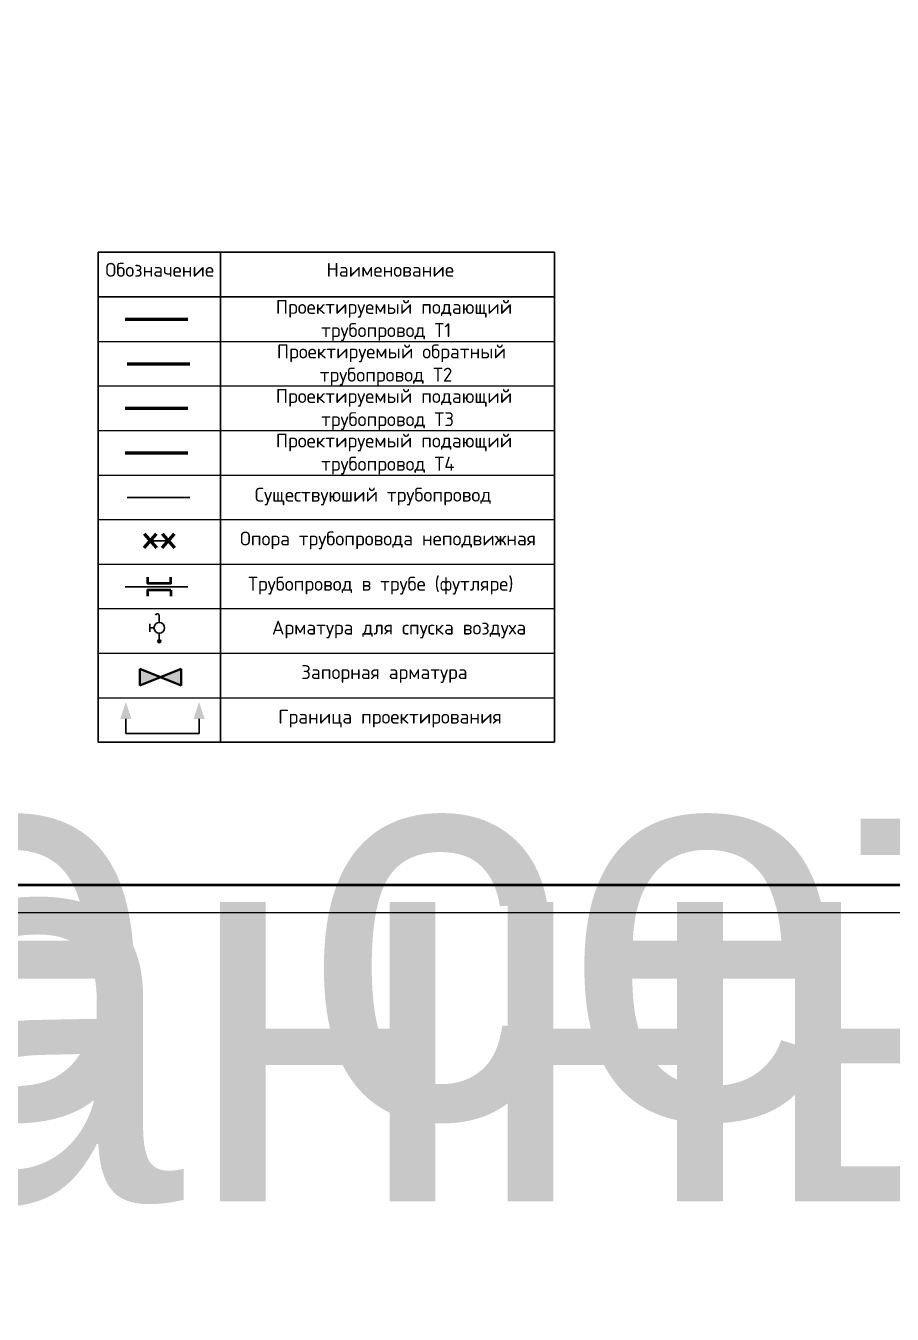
# Model space of a CAD drawing. Header units: millimetres. Extents: x 1642 to 8783, y 1095 to 5441.
# Drawn here: x 3153.7 to 3309.4, y 1101.6 to 1333 of the extents above; entities that cross this region are included whole.
import ezdxf
from ezdxf.enums import TextEntityAlignment as Align

# ---------------------------------------------------------------- set-up
doc = ezdxf.new("R2018")
doc.units = ezdxf.units.MM
doc.linetypes.add('ГОСТ 2.303 5', pattern=[24, 20, -1.5, 1, -1.5])
for name, color, linetype, lineweight in [('9 Размеры на геодезии', 5, 'Continuous', 40), ('Объекты проект.', 1, 'Continuous', 80), ('Основной', 1, 'Continuous', 60), ('Размерный', 4, 'Continuous', 30), ('Размеры на чертеже', 250, 'Continuous', 25)]:
    doc.layers.add(name, color=color, linetype=linetype, lineweight=lineweight)
doc.styles.add('-ISOCPEUR-', font='isocpeur.ttf')
doc.styles.get("Standard").update_dxf_attribs({"font": 'arial.ttf'})

# ---------------------------------------------------------------- blocks, each defined once
blk = doc.blocks.new('*U306')
blk.add_lwpolyline([(0, 123), (594, 123), (594, -297), (0, -297)], close=True)
at = {"const_width": 0.5}
blk.add_lwpolyline([(20, 118), (589, 118), (589, -292), (20, -292)], close=True, dxfattribs=at)
blk.add_attdef('РАЗРАБОТАЛ', text='', height=2.5).set_placement((424.5, -264.22), align=Align.MIDDLE_LEFT)
at = {"flags": 8}
for tag, height, p in [('ДАТА', 2.5, (464.07, -264.4)), ('ЛИСТ', 3, (560.39, -271.92)), ('ЛИСТОВ', 3, (577.89, -271.92))]:
    blk.add_attdef(tag, text='', height=height, dxfattribs=at).set_placement(p, align=Align.MIDDLE_CENTER)
blk.add_attdef('ПРОВЕРИЛ', (424.75, -270.73), '', height=2.5)
at = {"lineweight": 30, "flags": 104}
for tag, p in [('ТЕПЛОВЫЕ_СЕТИ', (504, -269.5)), ('ИМЯ_ЧЕРТЕЖА', (504, -284.5))]:
    blk.add_attdef(tag, text='', height=3, dxfattribs=at).set_placement(p, align=Align.MIDDLE_CENTER)
at = {"style": '-ISOCPEUR-', "flags": 8}
blk.add_attdef('ФОРМАТ', text='', height=3, dxfattribs=at).set_placement((554.97, -294.75), align=Align.MIDDLE_CENTER)

msp = doc.modelspace()

# ---------------------------------------------------------------- hatches: boundary and pattern name
at = {"lineweight": 30, "ltscale": 2}
h = msp.add_hatch(color=256, dxfattribs=at)
edge = h.paths.add_edge_path()
edge.add_arc((3177.67, 1222.475), 0.263, 0, 360)
at = {"layer": '9 Размеры на геодезии', "linetype": 'ByBlock'}
h = msp.add_hatch(color=0, dxfattribs=at)
h.dxf.hatch_style = 1
h.paths.add_polyline_path([(3177.886, 1216.011), (3174.166, 1217.511), (3174.166, 1214.511)])
h = msp.add_hatch(color=0, dxfattribs=at)
h.dxf.hatch_style = 1
h.paths.add_polyline_path([(3181.606, 1217.511), (3177.886, 1216.011), (3181.606, 1214.511)])

# ---------------------------------------------------------------- linework, layer by layer
at = {"color": 7, "lineweight": 30}
for p, q in [((3166.67, 1292.328), (3166.67, 1204.328)), ((3166.67, 1292.328), (3248.67, 1292.328)), ((3188.67, 1204.328), (3188.67, 1292.328)), ((3248.67, 1204.328), (3248.67, 1292.328)), ((3166.67, 1284.328), (3248.67, 1284.328)), ((3166.67, 1284.328), (3248.67, 1284.328)), ((3166.67, 1204.328), (3248.67, 1204.328))]:
    msp.add_line(p, q, dxfattribs=at)
at = {"color": 7}
for p, q in [((3166.67, 1276.328), (3248.67, 1276.328)), ((3166.67, 1268.328), (3248.67, 1268.328)), ((3166.67, 1260.328), (3248.67, 1260.328)), ((3166.67, 1252.328), (3248.67, 1252.328)), ((3166.67, 1244.328), (3248.67, 1244.328)), ((3166.67, 1236.328), (3248.67, 1236.328)), ((3166.67, 1236.328), (3248.67, 1236.328)), ((3166.67, 1228.328), (3248.67, 1228.328)), ((3166.67, 1228.328), (3248.67, 1228.328)), ((3166.67, 1228.328), (3248.67, 1228.328)), ((3166.67, 1228.328), (3248.67, 1228.328)), ((3166.67, 1220.328), (3248.67, 1220.328)), ((3166.67, 1220.328), (3248.67, 1220.328)), ((3166.67, 1212.328), (3248.67, 1212.328)), ((3166.67, 1212.328), (3248.67, 1212.328)), ((3166.67, 1204.328), (3248.67, 1204.328))]:
    msp.add_line(p, q, dxfattribs=at)
at = {"color": 4, "lineweight": 60}
msp.add_line((3182.773, 1264.265), (3171.537, 1264.265), dxfattribs=at)
at = {"color": 6, "lineweight": 60}
msp.add_line((3182.773, 1256.265), (3171.537, 1256.265), dxfattribs=at)
at = {"linetype": 'ГОСТ 2.303 5', "lineweight": 30, "ltscale": 100}
msp.add_line((3182.773, 1232.265), (3171.537, 1232.265), dxfattribs=at)
at = {"color": 7, "lineweight": 50, "ltscale": 0.5}
msp.add_line((3179.765, 1231.653), (3179.765, 1230.577), dxfattribs=at)
at = {"color": 7, "lineweight": 30, "ltscale": 0.5}
for p, q in [((3177.67, 1226.988), (3177.67, 1225.835)), ((3175.99, 1224.155), (3175.99, 1225.595)), ((3176.71, 1224.875), (3175.99, 1224.875)), ((3177.67, 1223.915), (3177.67, 1222.475))]:
    msp.add_line(p, q, dxfattribs=at)
at = {"color": 7, "lineweight": 50, "ltscale": 0.5}
for points in [[(3175.575, 1233.953), (3175.575, 1232.877), (3179.765, 1232.877), (3179.765, 1233.953)], [(3179.765, 1231.653), (3175.575, 1231.653), (3175.575, 1230.577)]]:
    msp.add_lwpolyline(points, dxfattribs=at)
at = {"color": 7, "lineweight": 30, "ltscale": 0.5}
msp.add_circle((3177.67, 1224.875), 0.96, dxfattribs=at)
at = {"lineweight": 30, "ltscale": 2}
msp.add_circle((3177.67, 1222.475), 0.263, dxfattribs=at)
at = {"color": 7, "lineweight": 30, "ltscale": 0.5}
msp.add_arc((3177.303, 1227.012), 0.367, 356.2591, 154.72194, dxfattribs=at)
at = {"layer": '9 Размеры на геодезии', "color": 0, "linetype": 'ByBlock'}
for p, q in [((3174.166, 1214.511), (3181.606, 1217.511)), ((3181.606, 1214.511), (3174.166, 1217.511)), ((3174.166, 1216.511), (3174.166, 1217.511)), ((3174.166, 1217.511), (3174.166, 1214.511)), ((3181.606, 1217.511), (3181.606, 1214.511)), ((3174.166, 1216.511), (3174.166, 1215.511)), ((3181.606, 1216.511), (3181.606, 1215.511))]:
    msp.add_line(p, q, dxfattribs=at)
at = {"layer": 'Объекты проект.', "lineweight": 60}
msp.add_line((3182.773, 1280.265), (3171.537, 1280.265), dxfattribs=at)
at = {"layer": 'Объекты проект.', "color": 5, "lineweight": 60}
msp.add_line((3183.147, 1272.265), (3171.911, 1272.265), dxfattribs=at)
at = {"layer": 'Основной', "color": 5}
for p, q in [((3174.923, 1239.277), (3177.173, 1241.736)), ((3174.923, 1241.736), (3177.173, 1239.277))]:
    msp.add_line(p, q, dxfattribs=at)
at = {"layer": 'Основной', "color": 1}
for p, q in [((3178.166, 1239.277), (3180.416, 1241.736)), ((3178.166, 1241.736), (3180.416, 1239.277))]:
    msp.add_line(p, q, dxfattribs=at)
at = {"layer": 'Размерный', "color": 7, "lineweight": 30}
for p, q in [((3183.147, 1248.265), (3171.911, 1248.265)), ((3176.048, 1240.507), (3179.291, 1240.507)), ((3171.656, 1205.886), (3171.658, 1208.531)), ((3184.819, 1205.886), (3184.819, 1208.531)), ((3171.656, 1205.886), (3184.817, 1205.886))]:
    msp.add_line(p, q, dxfattribs=at)
for points in [[(3172.654, 1208.53), (3171.66, 1211.578), (3170.661, 1208.531)], [(3185.816, 1208.53), (3184.822, 1211.578), (3183.822, 1208.531)]]:
    msp.add_solid(points, dxfattribs=at)

# ---------------------------------------------------------------- block references
at = {"layer": 'Размеры на чертеже', "lineweight": 90}
ref = msp.add_blockref('*U306', (2237.597, 1476.353), dxfattribs=at)
lines = msp.add_mtext('Общие данные ', dxfattribs={"layer": '0', "insert": (2741.597, 1191.853), "char_height": 70, "attachment_point": 1})
ref.add_attrib('ИМЯ_ЧЕРТЕЖА', '', (2741.597, 1191.853), dxfattribs={"flags": 104}).embed_mtext(lines)
lines = msp.add_mtext('Тепловые сети', dxfattribs={"layer": '0', "insert": (2741.597, 1206.853), "char_height": 70, "attachment_point": 1})
ref.add_attrib('ТЕПЛОВЫЕ_СЕТИ', '', (2741.597, 1206.853), dxfattribs={"flags": 104}).embed_mtext(lines)
msp.add_blockref('*U306', (2909.904, 1470.682), dxfattribs=at)

# ---------------------------------------------------------------- texts
at = {"color": 7, "lineweight": 30, "style": '-ISOCPEUR-'}
for s, p in [('Существуюший трубопровод', (3194.823, 1247.545)), ('Трубопровод в трубе (футляре)', (3193.625, 1231.545))]:
    msp.add_text(s, height=2.50001, dxfattribs=at).set_placement(p)
at = {"color": 7, "lineweight": 30, "char_height": 2.50001, "attachment_point": 1, "style": '-ISOCPEUR-'}
for s, insert, width in [('\\pi1.29898;Обозначение', (3166.67, 1290.439), 22), ('\\pi19.04897;Наименование', (3188.67, 1290.439), 22), ('\\pxi3.96959;{\\C0;Проектируемый подающий \\P\\pi7.22938;трубопровод Т1}', (3188.67, 1283.768), 67.99191), ('\\pxi4.04459;{\\C0;Проектируемый обратный \\P\\pi7.13349;трубопровод Т2}', (3188.67, 1275.768), 71.6856), ('\\pxi3.96959;{\\C0;Проектируемый подающий \\P\\pi7.22938;трубопровод Т3}', (3188.67, 1267.768), 67.99191), ('\\pxi3.96959;{\\C0;Проектируемый подающий \\P\\pi7.22938;трубопровод Т4}', (3188.67, 1259.768), 67.99191), ('\\pxi1.39461;{\\C0;Опора трубопровода неподвижная}', (3188.67, 1242.17), 75.49839), ('\\pxi3.69462;{\\C0;Арматура для спуска воздуха}', (3188.67, 1226.17), 79.54949), ('\\pxi5.79822;{\\C0;Запорная арматура}', (3188.67, 1218.17), 80.38349), ('\\pxi4.14459;{\\C0;Граница проектирования}', (3188.67, 1210.17), 70.49407)]:
    msp.add_mtext(s, dxfattribs=dict(at, insert=insert, width=width))

doc.saveas('drawing.dxf')
